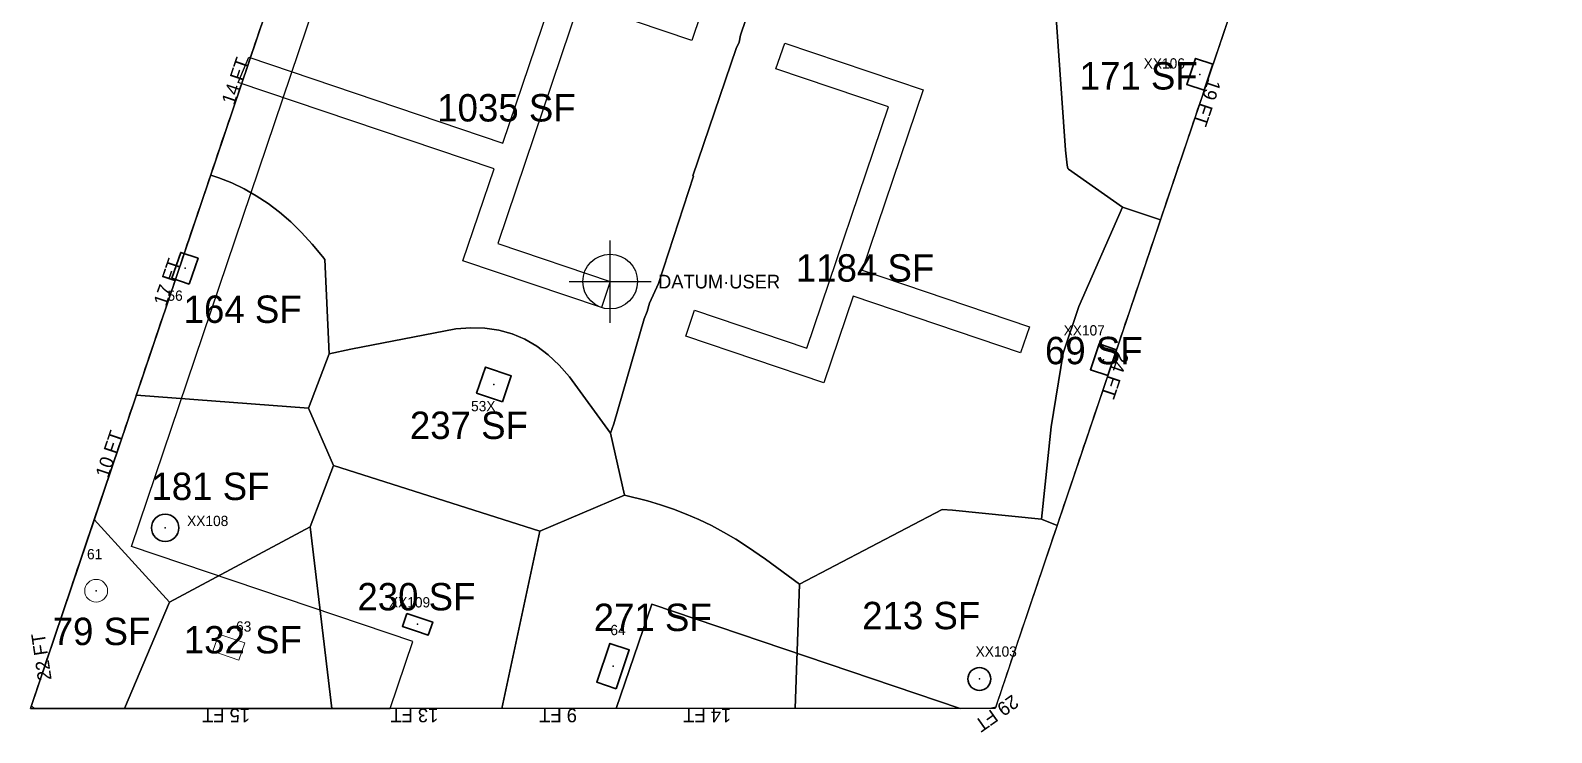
# Model space of a CAD drawing. Header units: metres. Extents: x 29 to 12657, y -13 to 49076.
# Drawn here: x 10664 to 11997, y 39038 to 39653 of the extents above; entities that cross this region are included whole.
import ezdxf
from ezdxf.enums import TextEntityAlignment as Align

# ---------------------------------------------------------------- set-up
doc = ezdxf.new("R2010")
doc.units = ezdxf.units.M
doc.layers.add('COL-IDEN', color=171, linetype='Continuous', lineweight=30)
doc.layers.add('COLS', color=52, linetype='Continuous', lineweight=20)
for name, color, linetype in [('FLOOR_13_AREA_LABELS', 3, 'Continuous'), ('FLOOR_13_BOUNDARY', 5, 'Continuous'), ('FLOOR_13_COLUMNS', 7, 'Continuous'), ('FLOOR_13_DATUM', 4, 'Continuous'), ('FLOOR_13_FASCADE_COLUMNS', 30, 'Continuous'), ('FLOOR_13_FASCADE_WALLS', 4, 'Continuous'), ('FLOOR_13_LARGE_TRIBUTARY', 6, 'Continuous'), ('FLOOR_13_TRIBUTARY_COL_0', 2, 'Continuous'), ('FLOOR_13_TRIBUTARY_COL_1', 2, 'Continuous'), ('FLOOR_13_TRIBUTARY_COL_10', 2, 'Continuous'), ('FLOOR_13_TRIBUTARY_COL_13', 2, 'Continuous'), ('FLOOR_13_TRIBUTARY_COL_15', 2, 'Continuous'), ('FLOOR_13_TRIBUTARY_COL_16', 2, 'Continuous'), ('FLOOR_13_TRIBUTARY_COL_19', 2, 'Continuous'), ('FLOOR_13_TRIBUTARY_COL_21', 2, 'Continuous'), ('FLOOR_13_TRIBUTARY_COL_8', 2, 'Continuous'), ('FLOOR_13_TRIBUTARY_COL_9', 2, 'Continuous'), ('FLOOR_13_WALL_TRIBUTARY_13', 1, 'Continuous'), ('FLOOR_13_WALL_TRIBUTARY_14', 1, 'Continuous'), ('SLAB-BALCONY', 3, 'Continuous'), ('SLAB-RESIDENTIAL', 6, 'Continuous'), ('WALL', 4, 'Continuous')]:
    doc.layers.add(name, color=color, linetype=linetype)

msp = doc.modelspace()

# ---------------------------------------------------------------- linework, layer by layer
at = {"layer": 'COLS', "lineweight": 30}
for points in [[(11692.6, 39600.8), (11677.4, 39605.9), (11685.1, 39628.7), (11700.3, 39623.5)], [(10803.1, 39430.9), (10787.9, 39436), (10795.6, 39458.7), (10810.8, 39453.6)], [(11608.1, 39350.7), (11592.9, 39355.8), (11600.6, 39378.6), (11615.7, 39373.4)], [(11077.6, 39327.7), (11054.9, 39335.4), (11062.6, 39358.2), (11085.3, 39350.5)], [(10993.7, 39142.4), (10989.9, 39131), (11001.4, 39127.1), (11012.6, 39123.3), (11016.5, 39134.7)], [(11177.3, 39076.2), (11160.2, 39082), (11171.8, 39116.1), (11188.8, 39110.3)]]:
    msp.add_lwpolyline(points, close=True, dxfattribs=at)
for points in [[(10794, 39217.4, 0.414214), (10782, 39229.4, 0.414214), (10770, 39217.4, 0.414214), (10782, 39205.4, 0.414214)], [(11505.6, 39084.9, 0.414214), (11495.6, 39094.9, 0.414214), (11485.6, 39084.9, 0.414214), (11495.6, 39074.9, 0.414214)]]:
    msp.add_lwpolyline(points, format="xyb", close=True, dxfattribs=at)
at = {"layer": 'COLS'}
msp.add_lwpolyline([(10731.5, 39162.2, 0.414214), (10721.5, 39172.2, 0.414214), (10711.5, 39162.2, 0.414214), (10721.5, 39152.2, 0.414214)], format="xyb", close=True, dxfattribs=at)
msp.add_lwpolyline([(10846.7, 39101.5), (10823.9, 39109.2), (10829, 39124.3), (10851.8, 39116.7)], close=True, dxfattribs=at)
at = {"layer": 'FLOOR_13_BOUNDARY'}
msp.add_lwpolyline([(11177.4, 39059), (10979.3, 39059), (10663.9, 39059), (11181.7, 40590.7), (11510.5, 40590.7), (11733.7, 40590.7), (11997.1, 40501.7), (11509.4, 39059), (11478.9, 39059), (11177.4, 39059)], close=True, dxfattribs=at)
at = {"layer": 'FLOOR_13_COLUMNS'}
for p in [(11688.9, 39614.7), (10799.4, 39444.8), (11604.3, 39364.6), (11070.1, 39343), (10782, 39217.4), (10721.5, 39162.2), (11003.2, 39132.8), (10837.9, 39112.9), (11174.5, 39096.1), (11495.6, 39084.9)]:
    msp.add_point(p, dxfattribs=at)
at = {"layer": 'FLOOR_13_DATUM'}
for p, q in [((11172, 39397.1), (11172, 39469.1)), ((11136, 39433.1), (11208, 39433.1))]:
    msp.add_line(p, q, dxfattribs=at)
msp.add_circle((11172, 39433.1), 24, dxfattribs=at)
at = {"layer": 'FLOOR_13_FASCADE_COLUMNS'}
for points in [[(11711.6, 39657.1), (11709.7, 39651.4), (11707.8, 39645.8), (11705.9, 39640.1), (11703.9, 39634.4), (11702, 39628.7), (11700.1, 39623), (11698.2, 39617.3), (11696.2, 39611.6), (11694.3, 39606), (11692.4, 39600.3), (11690.5, 39594.6), (11688.6, 39588.9), (11686.6, 39583.2), (11684.7, 39577.5), (11682.8, 39571.9), (11680.9, 39566.2), (11679, 39560.5), (11677, 39554.8), (11675.1, 39549.1), (11673.2, 39543.4), (11671.3, 39537.8), (11669.3, 39532.1), (11667.4, 39526.4), (11665.5, 39520.7), (11663.6, 39515), (11661.7, 39509.3), (11659.7, 39503.6), (11657.8, 39498), (11655.9, 39492.3), (11654, 39486.6)], [(10756.9, 39334.1), (10758.8, 39339.8), (10760.8, 39345.5), (10762.7, 39351.2), (10764.6, 39356.9), (10766.5, 39362.5), (10768.4, 39368.2), (10770.4, 39373.9), (10772.3, 39379.6), (10774.2, 39385.3), (10776.1, 39391), (10778, 39396.6), (10780, 39402.3), (10781.9, 39408), (10783.8, 39413.7), (10785.7, 39419.4), (10787.7, 39425.1), (10789.6, 39430.8), (10791.5, 39436.4), (10793.4, 39442.1), (10795.3, 39447.8), (10797.3, 39453.5), (10799.2, 39459.2), (10801.1, 39464.9), (10803, 39470.5), (10804.9, 39476.2), (10806.9, 39481.9), (10808.8, 39487.6), (10810.7, 39493.3), (10812.6, 39499), (10814.6, 39504.6), (10816.5, 39510.3), (10818.4, 39516), (10820.3, 39521.7), (10822.2, 39527.4)], [(11654, 39486.6), (11652.1, 39480.9), (11650.1, 39475.2), (11648.2, 39469.5), (11646.3, 39463.9), (11644.4, 39458.2), (11642.4, 39452.5), (11640.5, 39446.8), (11638.6, 39441.1), (11636.7, 39435.4), (11634.8, 39429.8), (11632.8, 39424.1), (11630.9, 39418.4), (11629, 39412.7), (11627.1, 39407), (11625.2, 39401.3), (11623.2, 39395.7), (11621.3, 39390), (11619.4, 39384.3), (11617.5, 39378.6), (11615.6, 39372.9), (11613.6, 39367.2), (11611.7, 39361.5), (11609.8, 39355.9), (11607.9, 39350.2), (11605.9, 39344.5), (11604, 39338.8), (11602.1, 39333.1), (11600.2, 39327.4), (11598.3, 39321.8), (11596.3, 39316.1), (11594.4, 39310.4), (11592.5, 39304.7), (11590.6, 39299), (11588.7, 39293.3), (11586.7, 39287.7), (11584.8, 39282), (11582.9, 39276.3), (11581, 39270.6), (11579, 39264.9), (11577.1, 39259.2), (11575.2, 39253.5), (11573.3, 39247.9), (11571.4, 39242.2), (11569.4, 39236.5), (11567.5, 39230.8), (11565.6, 39225.1), (11563.7, 39219.4)], [(10720.4, 39226.1), (10722.3, 39231.8), (10724.2, 39237.5), (10726.2, 39243.2), (10728.1, 39248.9), (10730, 39254.5), (10731.9, 39260.2), (10733.9, 39265.9), (10735.8, 39271.6), (10737.7, 39277.3), (10739.6, 39283), (10741.5, 39288.7), (10743.5, 39294.3), (10745.4, 39300), (10747.3, 39305.7), (10749.2, 39311.4), (10751.1, 39317.1), (10753.1, 39322.8), (10755, 39328.4), (10756.9, 39334.1)], [(10745.4, 39059), (10739.4, 39059), (10733.4, 39059), (10727.4, 39059), (10721.4, 39059), (10715.4, 39059), (10709.4, 39059), (10703.4, 39059), (10697.4, 39059), (10691.4, 39059), (10685.4, 39059), (10679.4, 39059), (10673.4, 39059), (10667.4, 39059), (10664.7, 39061.3), (10666.6, 39067), (10668.5, 39072.7), (10670.4, 39078.3), (10672.4, 39084), (10674.3, 39089.7), (10676.2, 39095.4), (10678.1, 39101.1), (10680.1, 39106.8), (10682, 39112.4), (10683.9, 39118.1), (10685.8, 39123.8), (10687.7, 39129.5), (10689.7, 39135.2), (10691.6, 39140.9), (10693.5, 39146.6), (10695.4, 39152.2), (10697.3, 39157.9), (10699.3, 39163.6), (10701.2, 39169.3), (10703.1, 39175), (10705, 39180.7), (10707, 39186.3), (10708.9, 39192), (10710.8, 39197.7), (10712.7, 39203.4), (10714.6, 39209.1), (10716.6, 39214.8), (10718.5, 39220.4), (10720.4, 39226.1)], [(11563.7, 39219.4), (11561.8, 39213.8), (11559.8, 39208.1), (11557.9, 39202.4), (11556, 39196.7), (11554.1, 39191), (11552.1, 39185.3), (11550.2, 39179.7), (11548.3, 39174), (11546.4, 39168.3), (11544.5, 39162.6), (11542.5, 39156.9), (11540.6, 39151.2), (11538.7, 39145.6), (11536.8, 39139.9), (11534.9, 39134.2), (11532.9, 39128.5), (11531, 39122.8), (11529.1, 39117.1), (11527.2, 39111.4), (11525.2, 39105.8), (11523.3, 39100.1), (11521.4, 39094.4), (11519.5, 39088.7), (11517.6, 39083), (11515.6, 39077.3), (11513.7, 39071.7), (11511.8, 39066), (11509.9, 39060.3), (11504.8, 39059), (11498.8, 39059), (11492.8, 39059), (11486.8, 39059), (11480.8, 39059), (11474.8, 39059), (11468.8, 39059), (11462.8, 39059), (11456.8, 39059), (11450.8, 39059), (11444.8, 39059), (11438.8, 39059), (11432.8, 39059), (11426.8, 39059), (11420.8, 39059), (11414.8, 39059), (11408.8, 39059), (11402.8, 39059), (11396.8, 39059), (11390.8, 39059), (11384.8, 39059), (11378.8, 39059), (11372.8, 39059), (11366.8, 39059), (11360.8, 39059), (11354.8, 39059), (11348.8, 39059), (11342.8, 39059), (11336.8, 39059)], [(10925.4, 39059), (10919.4, 39059), (10913.4, 39059), (10907.4, 39059), (10901.4, 39059), (10895.4, 39059), (10889.4, 39059), (10883.4, 39059), (10877.4, 39059), (10871.4, 39059), (10865.4, 39059), (10859.4, 39059), (10853.4, 39059), (10847.4, 39059), (10841.4, 39059), (10835.4, 39059), (10829.4, 39059), (10823.4, 39059), (10817.4, 39059), (10811.4, 39059), (10805.4, 39059), (10799.4, 39059), (10793.4, 39059), (10787.4, 39059), (10781.4, 39059), (10775.4, 39059), (10769.4, 39059), (10763.4, 39059), (10757.4, 39059), (10751.4, 39059), (10745.4, 39059)], [(11075.4, 39059), (11069.4, 39059), (11063.4, 39059), (11057.4, 39059), (11051.4, 39059), (11045.4, 39059), (11039.4, 39059), (11033.4, 39059), (11027.4, 39059), (11021.4, 39059), (11015.4, 39059), (11009.4, 39059), (11003.4, 39059), (10997.4, 39059), (10991.4, 39059), (10985.4, 39059), (10979.4, 39059), (10973.4, 39059), (10967.4, 39059), (10961.4, 39059), (10955.4, 39059), (10949.4, 39059), (10943.4, 39059), (10937.4, 39059), (10931.4, 39059), (10925.4, 39059)], [(11177.4, 39059), (11171.4, 39059), (11165.4, 39059), (11159.4, 39059), (11153.4, 39059), (11147.4, 39059), (11141.4, 39059), (11135.4, 39059), (11129.4, 39059), (11123.4, 39059), (11117.4, 39059), (11111.4, 39059), (11105.4, 39059), (11099.4, 39059), (11093.4, 39059), (11087.4, 39059), (11081.4, 39059), (11075.4, 39059)], [(11336.8, 39059), (11330.8, 39059), (11324.8, 39059), (11318.8, 39059), (11312.8, 39059), (11306.8, 39059), (11300.8, 39059), (11294.8, 39059), (11288.8, 39059), (11282.8, 39059), (11276.8, 39059), (11270.8, 39059), (11264.8, 39059), (11258.8, 39059), (11252.8, 39059), (11246.8, 39059), (11240.8, 39059), (11234.8, 39059), (11228.8, 39059), (11222.8, 39059), (11216.8, 39059), (11210.8, 39059), (11204.8, 39059), (11198.8, 39059), (11192.8, 39059), (11186.8, 39059), (11180.8, 39059), (11177.4, 39059)]]:
    msp.add_lwpolyline(points, dxfattribs=at)
at = {"layer": 'FLOOR_13_FASCADE_WALLS'}
msp.add_lwpolyline([(10822.2, 39527.4), (10824.2, 39533.1), (10826.1, 39538.7), (10828, 39544.4), (10829.9, 39550.1), (10831.8, 39555.8), (10833.8, 39561.5), (10835.7, 39567.2), (10837.6, 39572.9), (10839.5, 39578.5), (10841.5, 39584.2), (10843.4, 39589.9), (10845.3, 39595.6), (10847.2, 39601.3), (10849.1, 39607), (10851.1, 39612.6), (10853, 39618.3), (10854.9, 39624), (10856.8, 39629.7), (10858.7, 39635.4), (10860.7, 39641.1), (10862.6, 39646.7), (10864.5, 39652.4), (10866.4, 39658.1)], dxfattribs=at)
at = {"layer": 'FLOOR_13_LARGE_TRIBUTARY'}
for points in [[(11319.8, 39748.2), (11286.2, 39648.9), (11285.1, 39642.9), (11282.3, 39637.5), (11244.6, 39525.8), (11245, 39525.4), (11214.3, 39431.5), (11206.5, 39414.2), (11204.5, 39406.8), (11201.7, 39400.6), (11175.1, 39308.5), (11172.3, 39300.2), (11136.5, 39349.6), (11127.4, 39360), (11117.8, 39369), (11107.7, 39376.6), (11097.1, 39382.7), (11086, 39387.4), (11074.4, 39390.6), (11062.3, 39392.4), (11049.8, 39392.7), (11036.7, 39391.6), (10944.7, 39374), (10925.6, 39369.7), (10921.9, 39452.4), (10919.8, 39455.1), (10919.8, 39455.1), (10910.8, 39466), (10901.6, 39476.1), (10892.1, 39485.4), (10882.2, 39493.9), (10872.2, 39501.5), (10861.8, 39508.4), (10851.2, 39514.4), (10840.3, 39519.7), (10829.1, 39524.1), (10821.9, 39526.4), (10850.3, 39610.3), (10853.2, 39618.9), (10856.8, 39629.8), (10875.7, 39685.6)], [(11562.8, 39664.3), (11571, 39548.4), (11572.6, 39535.2), (11573, 39532.2), (11573.8, 39531.6), (11620.9, 39498.4), (11582.8, 39411.2), (11568.9, 39370.5), (11558.4, 39305.8), (11550, 39224.8), (11472.1, 39232.9), (11463.1, 39233.5), (11337.8, 39167.9), (11308.2, 39189.8), (11292.4, 39200.8), (11282, 39207.4), (11271.4, 39213.6), (11271.4, 39213.6), (11260.7, 39219.3), (11249.8, 39224.5), (11238.7, 39229.3), (11227.5, 39233.6), (11216.1, 39237.5), (11204.6, 39240.9), (11184.5, 39245.9), (11172.3, 39300.2), (11175.1, 39308.5), (11201.7, 39400.6), (11204.5, 39406.8), (11206.5, 39414.2), (11214.3, 39431.5), (11245, 39525.4), (11244.6, 39525.8), (11282.3, 39637.5), (11285.1, 39642.9), (11286.2, 39648.9), (11319.8, 39748.2)]]:
    msp.add_lwpolyline(points, dxfattribs=at)
for points in [[(11620.9, 39498.4), (11573.8, 39531.6), (11573, 39532.2), (11572.6, 39535.2), (11571, 39548.4), (11562.8, 39664.3), (11597.3, 39699.8), (11604.1, 39701.5), (11617.7, 39704.3), (11631.1, 39706.2), (11684.7, 39711.1), (11725.2, 39697.4), (11654.2, 39487.1), (11620.9, 39498.4)], [(10829.1, 39524.1), (10840.3, 39519.7), (10851.2, 39514.4), (10861.8, 39508.4), (10872.2, 39501.5), (10882.2, 39493.9), (10892.1, 39485.4), (10901.6, 39476.1), (10910.8, 39466), (10919.8, 39455.1), (10921.9, 39452.4), (10925.6, 39369.7), (10907.7, 39322.2), (10756.8, 39333.7), (10821.9, 39526.4), (10829.1, 39524.1)], [(11550, 39224.8), (11558.4, 39305.8), (11568.9, 39370.5), (11582.8, 39411.2), (11620.9, 39498.4), (11654.2, 39487.1), (11563.7, 39219.5), (11550, 39224.8)], [(10944.7, 39374), (11036.7, 39391.6), (11049.8, 39392.7), (11062.3, 39392.4), (11074.4, 39390.6), (11086, 39387.4), (11097.1, 39382.7), (11107.7, 39376.6), (11117.8, 39369), (11127.4, 39360), (11136.5, 39349.6), (11172.3, 39300.2), (11184.5, 39245.9), (11110.3, 39214.5), (10929.6, 39272), (10907.7, 39322.2), (10925.6, 39369.7), (10944.7, 39374)], [(10719.9, 39224.7), (10756.8, 39333.7), (10907.7, 39322.2), (10929.6, 39272), (10909, 39218.1), (10785.9, 39152.3), (10719.9, 39224.7)], [(10929.6, 39272), (11110.3, 39214.5), (11077, 39059), (10979.3, 39059), (10928.2, 39059), (10909, 39218.1), (10929.6, 39272)], [(11110.3, 39214.5), (11184.5, 39245.9), (11204.6, 39240.9), (11216.1, 39237.5), (11227.5, 39233.6), (11238.7, 39229.3), (11249.8, 39224.5), (11260.7, 39219.3), (11271.4, 39213.6), (11282, 39207.4), (11292.4, 39200.8), (11308.2, 39189.8), (11337.8, 39167.9), (11334, 39059), (11177.4, 39059), (11077, 39059), (11110.3, 39214.5)], [(10785.9, 39152.3), (10746.4, 39059), (10663.9, 39059), (10719.9, 39224.7), (10785.9, 39152.3)], [(11337.8, 39167.9), (11463.1, 39233.5), (11472.1, 39232.9), (11550, 39224.8), (11563.7, 39219.5), (11509.4, 39059), (11478.9, 39059), (11334, 39059), (11337.8, 39167.9)], [(10785.9, 39152.3), (10909, 39218.1), (10928.2, 39059), (10746.4, 39059), (10785.9, 39152.3)]]:
    msp.add_lwpolyline(points, close=True, dxfattribs=at)
at = {"layer": 'FLOOR_13_TRIBUTARY_COL_0'}
msp.add_lwpolyline([(10929.6, 39272), (11110.3, 39214.5), (11077, 39059), (10979.3, 39059), (10928.2, 39059), (10909, 39218.1), (10929.6, 39272)], close=True, dxfattribs=at)
at = {"layer": 'FLOOR_13_TRIBUTARY_COL_1'}
msp.add_lwpolyline([(10785.9, 39152.3), (10909, 39218.1), (10928.2, 39059), (10746.4, 39059), (10785.9, 39152.3)], close=True, dxfattribs=at)
at = {"layer": 'FLOOR_13_TRIBUTARY_COL_10'}
msp.add_lwpolyline([(11620.9, 39498.4), (11573.8, 39531.6), (11573, 39532.2), (11572.6, 39535.2), (11571, 39548.4), (11562.8, 39664.3), (11597.3, 39699.8), (11604.1, 39701.5), (11617.7, 39704.3), (11631.1, 39706.2), (11684.7, 39711.1), (11725.2, 39697.4), (11654.2, 39487.1), (11620.9, 39498.4)], close=True, dxfattribs=at)
at = {"layer": 'FLOOR_13_TRIBUTARY_COL_13'}
msp.add_lwpolyline([(10944.7, 39374), (11036.7, 39391.6), (11049.8, 39392.7), (11062.3, 39392.4), (11074.4, 39390.6), (11086, 39387.4), (11097.1, 39382.7), (11107.7, 39376.6), (11117.8, 39369), (11127.4, 39360), (11136.5, 39349.6), (11172.3, 39300.2), (11184.5, 39245.9), (11110.3, 39214.5), (10929.6, 39272), (10907.7, 39322.2), (10925.6, 39369.7), (10944.7, 39374)], close=True, dxfattribs=at)
at = {"layer": 'FLOOR_13_TRIBUTARY_COL_15'}
msp.add_lwpolyline([(11110.3, 39214.5), (11184.5, 39245.9), (11204.6, 39240.9), (11216.1, 39237.5), (11227.5, 39233.6), (11238.7, 39229.3), (11249.8, 39224.5), (11260.7, 39219.3), (11271.4, 39213.6), (11282, 39207.4), (11292.4, 39200.8), (11308.2, 39189.8), (11337.8, 39167.9), (11334, 39059), (11177.4, 39059), (11077, 39059), (11110.3, 39214.5)], close=True, dxfattribs=at)
at = {"layer": 'FLOOR_13_TRIBUTARY_COL_16'}
msp.add_lwpolyline([(10785.9, 39152.3), (10746.4, 39059), (10663.9, 39059), (10719.9, 39224.7), (10785.9, 39152.3)], close=True, dxfattribs=at)
at = {"layer": 'FLOOR_13_TRIBUTARY_COL_19'}
msp.add_lwpolyline([(10719.9, 39224.7), (10756.8, 39333.7), (10907.7, 39322.2), (10929.6, 39272), (10909, 39218.1), (10785.9, 39152.3), (10719.9, 39224.7)], close=True, dxfattribs=at)
at = {"layer": 'FLOOR_13_TRIBUTARY_COL_21'}
msp.add_lwpolyline([(11337.8, 39167.9), (11463.1, 39233.5), (11472.1, 39232.9), (11550, 39224.8), (11563.7, 39219.5), (11509.4, 39059), (11478.9, 39059), (11334, 39059), (11337.8, 39167.9)], close=True, dxfattribs=at)
at = {"layer": 'FLOOR_13_TRIBUTARY_COL_8'}
msp.add_lwpolyline([(10829.1, 39524.1), (10840.3, 39519.7), (10851.2, 39514.4), (10861.8, 39508.4), (10872.2, 39501.5), (10882.2, 39493.9), (10892.1, 39485.4), (10901.6, 39476.1), (10910.8, 39466), (10919.8, 39455.1), (10921.9, 39452.4), (10925.6, 39369.7), (10907.7, 39322.2), (10756.8, 39333.7), (10821.9, 39526.4), (10829.1, 39524.1)], close=True, dxfattribs=at)
at = {"layer": 'FLOOR_13_TRIBUTARY_COL_9'}
msp.add_lwpolyline([(11550, 39224.8), (11558.4, 39305.8), (11568.9, 39370.5), (11582.8, 39411.2), (11620.9, 39498.4), (11654.2, 39487.1), (11563.7, 39219.5), (11550, 39224.8)], close=True, dxfattribs=at)
at = {"layer": 'FLOOR_13_WALL_TRIBUTARY_13'}
msp.add_lwpolyline([(11562.8, 39664.3), (11571, 39548.4), (11572.6, 39535.2), (11573, 39532.2), (11573.8, 39531.6), (11620.9, 39498.4), (11582.8, 39411.2), (11568.9, 39370.5), (11558.4, 39305.8), (11550, 39224.8), (11472.1, 39232.9), (11463.1, 39233.5), (11337.8, 39167.9), (11308.2, 39189.8), (11292.4, 39200.8), (11282, 39207.4), (11271.4, 39213.6), (11271.4, 39213.6), (11260.7, 39219.3), (11249.8, 39224.5), (11238.7, 39229.3), (11227.5, 39233.6), (11216.1, 39237.5), (11204.6, 39240.9), (11184.5, 39245.9), (11172.3, 39300.2), (11175.1, 39308.5), (11201.7, 39400.6), (11204.5, 39406.8), (11206.5, 39414.2), (11214.3, 39431.5), (11245, 39525.4), (11244.6, 39525.8), (11282.3, 39637.5), (11285.1, 39642.9), (11286.2, 39648.9), (11319.8, 39748.2)], dxfattribs=at)
at = {"layer": 'FLOOR_13_WALL_TRIBUTARY_14'}
msp.add_lwpolyline([(11319.8, 39748.2), (11286.2, 39648.9), (11285.1, 39642.9), (11282.3, 39637.5), (11244.6, 39525.8), (11245, 39525.4), (11214.3, 39431.5), (11206.5, 39414.2), (11204.5, 39406.8), (11201.7, 39400.6), (11175.1, 39308.5), (11172.3, 39300.2), (11136.5, 39349.6), (11127.4, 39360), (11117.8, 39369), (11107.7, 39376.6), (11097.1, 39382.7), (11086, 39387.4), (11074.4, 39390.6), (11062.3, 39392.4), (11049.8, 39392.7), (11036.7, 39391.6), (10944.7, 39374), (10925.6, 39369.7), (10921.9, 39452.4), (10919.8, 39455.1), (10919.8, 39455.1), (10910.8, 39466), (10901.6, 39476.1), (10892.1, 39485.4), (10882.2, 39493.9), (10872.2, 39501.5), (10861.8, 39508.4), (10851.2, 39514.4), (10840.3, 39519.7), (10829.1, 39524.1), (10821.9, 39526.4), (10850.3, 39610.3), (10853.2, 39618.9), (10856.8, 39629.8), (10875.7, 39685.6)], dxfattribs=at)
at = {"layer": 'SLAB-BALCONY'}
for points in [[(10979.3, 39059), (10999.1, 39117.7), (10752.5, 39201.1), (11199.1, 40522.4), (11457.9, 40434.9), (11510.5, 40590.7), (11181.7, 40590.7), (10663.9, 39059)], [(11177.4, 39059), (11208.4, 39150.4), (11478.9, 39059)]]:
    msp.add_lwpolyline(points, close=True, dxfattribs=at)
at = {"layer": 'SLAB-RESIDENTIAL'}
msp.add_lwpolyline([(11510.5, 40590.7), (11733.7, 40590.7), (11997.1, 40501.7), (11509.4, 39059), (11478.9, 39059), (11208.4, 39150.4), (11177.4, 39059), (10979.3, 39059), (10999.1, 39117.7), (10752.5, 39201.1), (11199.1, 40522.4), (11457.9, 40434.9)], close=True, dxfattribs=at)
at = {"layer": 'WALL'}
for points in [[(11251.3, 39667), (11243.6, 39644.3), (11144.9, 39677.7), (11073.5, 39466.4), (11172, 39433.1), (11164.3, 39410.4), (11043, 39451.4), (11070.2, 39531.8), (10845.9, 39607.6), (10855.3, 39629.8), (11077.9, 39554.5), (11129.8, 39708.1)], [(11325, 39642.1), (11446.2, 39601.1), (11392.8, 39443), (11539.4, 39393.5), (11531.7, 39370.8), (11385.1, 39420.3), (11359.4, 39344.4), (11238.2, 39385.4), (11245.9, 39408.1), (11344.4, 39374.8), (11415.8, 39586.1), (11317.3, 39619.4)]]:
    msp.add_lwpolyline(points, close=True, dxfattribs=at)

# ---------------------------------------------------------------- texts
at = {"layer": 'COL-IDEN', "char_height": 9, "attachment_point": 1}
for s, insert, width in [('XX106', (11639.6, 39628.8), 16.968), ('56', (10784, 39425.3), 16.968), ('XX107', (11569.4, 39394.9), 16.968), ('53X', (11050.1, 39328.5), 26.967), ('XX108', (10801.2, 39227.9), 16.968), ('61', (10713.5, 39198.8), 16.968), ('XX109', (10978.1, 39156.6), 16.968), ('63', (10844.1, 39135.4), 16.968), ('64', (11172.2, 39132.3), 19.998), ('XX103', (11492.3, 39113.5), 16.968)]:
    msp.add_mtext(s, dxfattribs=dict(at, insert=insert, width=width))
at = {"layer": 'FLOOR_13_AREA_LABELS'}
for s, p in [('171 SF', (11635.2, 39613.4)), ('1035 SF', (11081.1, 39585.4)), ('1184 SF', (11395.4, 39445.1)), ('164 SF', (10849.9, 39408.9)), ('69 SF', (11595.9, 39372.7)), ('237 SF', (11048.2, 39307.2)), ('181 SF', (10821.7, 39253.7)), ('230 SF', (11002.2, 39157)), ('271 SF', (11209.3, 39138.9)), ('213 SF', (11444.6, 39140.5)), ('79 SF', (10726.2, 39126.6)), ('132 SF', (10850.1, 39119.3))]:
    msp.add_text(s, height=24, dxfattribs=at).set_placement(p, align=Align.MIDDLE_CENTER)
at = {"layer": 'FLOOR_13_DATUM'}
msp.add_text('DATUM·USER', height=12, dxfattribs=at).set_placement((11214, 39427.1))
at = {"layer": 'FLOOR_13_FASCADE_COLUMNS'}
for s, rotation, p in [('19 FT', -108.6761, (11695.2, 39589.8)), ('17 FT', 71.3229, (10783.9, 39432.7)), ('24 FT', -108.6761, (11614.5, 39351.1)), ('10 FT', 71.3229, (10733, 39282)), ('22 FT', 98.5201, (10673.5, 39104.2)), ('29 FT', -144.7231, (11510.8, 39054.7)), ('15 FT', 180, (10835.4, 39053)), ('13 FT', 180, (11000.4, 39053)), ('9 FT', 180, (11126.4, 39053)), ('14 FT', 180, (11257.1, 39053))]:
    msp.add_text(s, height=12, rotation=rotation, dxfattribs=at).set_placement(p, align=Align.MIDDLE_CENTER)
at = {"layer": 'FLOOR_13_FASCADE_WALLS'}
msp.add_text('14 FT', height=12, rotation=71.3229, dxfattribs=at).set_placement((10843.5, 39608.9), align=Align.MIDDLE_CENTER)

doc.saveas('drawing.dxf')
